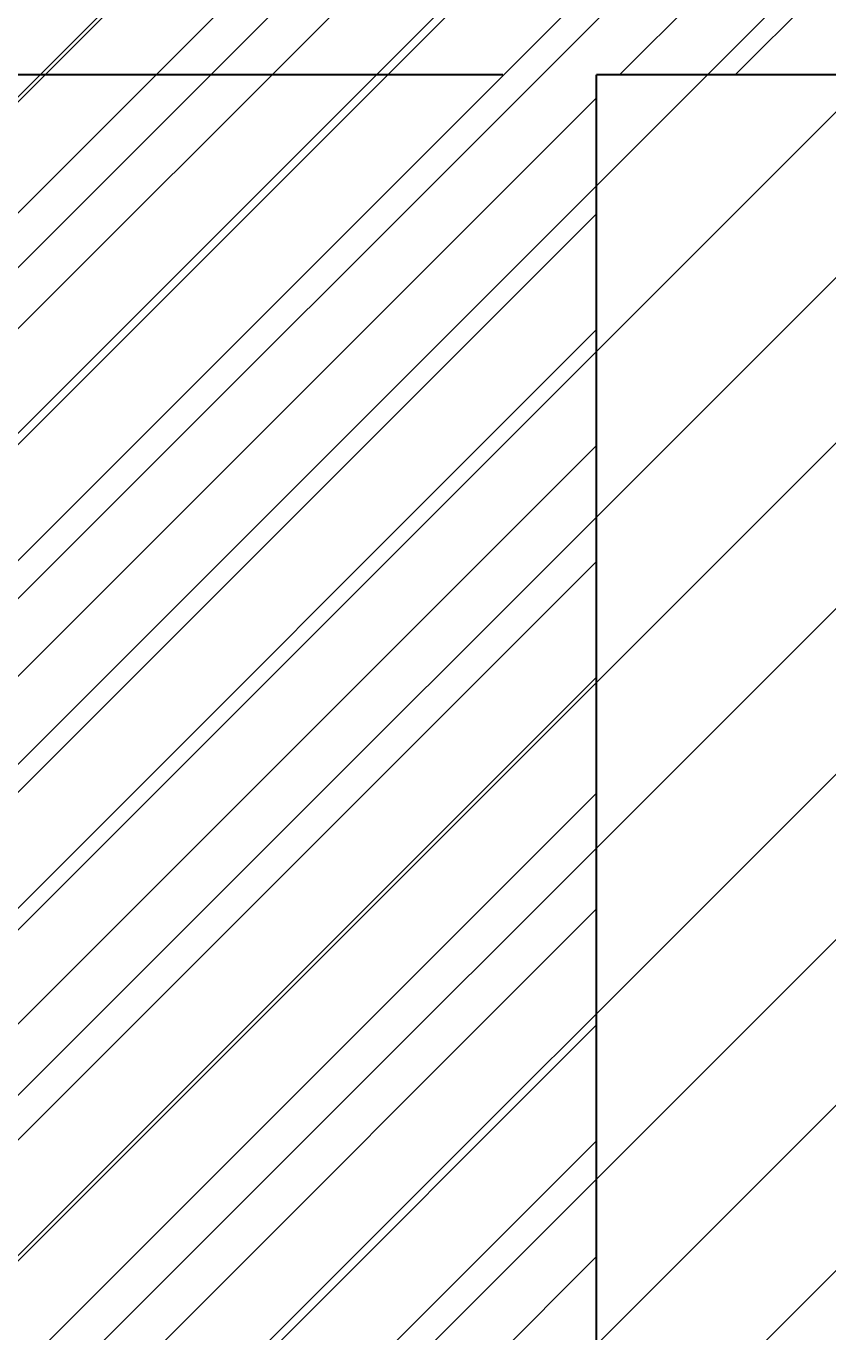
# Model space of a CAD drawing. Header units: millimetres. Extents: x 0 to 16408, y 0 to 11536.
# Drawn here: x 10865 to 11293, y 4715 to 5412 of the extents above; entities that cross this region are included whole.
import ezdxf

# ---------------------------------------------------------------- set-up
doc = ezdxf.new("R2010")
doc.units = ezdxf.units.MM
doc.header["$MEASUREMENT"] = 0
doc.linetypes.add('HIDDEN', pattern=[9.525, 6.35, -3.175])
doc.layers.get('0').update_dxf_attribs({"lineweight": 25})
for name, color, linetype, lineweight in [('D', 3, 'Continuous', 13), ('DIM', 3, 'Continuous', 9), ('H', 2, 'HIDDEN', 15)]:
    doc.layers.add(name, color=color, linetype=linetype, lineweight=lineweight)
doc.styles.add('STU25', font='isocp2.shx')
doc.dimstyles.new('STU25', dxfattribs={"dimscale": 50, "dimtxt": 2.5, "dimasz": 2, "dimexe": 0.6, "dimexo": 1, "dimgap": 1, "dimtad": 1, "dimdsep": 46, "dimtxsty": 'STU25', "dimcen": 2, "dimazin": 2, "dimtfac": 1, "dimtmove": 0, "dimatfit": 3, "dimfxl": 0, "dimtolj": 1, "dimtzin": 0, "dimarcsym": 0})

# ---------------------------------------------------------------- blocks, each defined once
blk = doc.blocks.new('*D20')
at = {"layer": 'D', "color": 0, "lineweight": -2}
for p, q in [((11119.33, 5386.07), (9893.54, 5386.07)), ((9923.54, 5286.07), (9923.54, 3413.07)), ((10688.55, 3313.07), (9893.54, 3313.07))]:
    blk.add_line(p, q, dxfattribs=at)
at = {"layer": 'D', "color": 0}
for points in [[(9940.2, 5286.07), (9906.87, 5286.07), (9923.54, 5386.07)], [(9906.87, 3413.07), (9940.2, 3413.07), (9923.54, 3313.07)]]:
    blk.add_solid(points, dxfattribs=at)
at = {"layer": 'Defpoints', "color": 0}
for p in [(11169.33, 5386.07), (9923.54, 3313.07), (10738.55, 3313.07)]:
    blk.add_point(p, dxfattribs=at)
at = {"layer": 'D', "color": 0, "insert": (9811.04, 4349.57), "char_height": 125, "attachment_point": 5, "rotation": 90, "style": 'STU25'}
blk.add_mtext('\\A1;2073', dxfattribs=at)

msp = doc.modelspace()

# ---------------------------------------------------------------- hatches: boundary and pattern name
at = {"layer": 'DIM'}
h = msp.add_hatch(dxfattribs=at)
h.set_pattern_fill('ANSI31', color=256, scale=350, style=0)
h.set_pattern_definition([(45, (-19163.366, -2190.005), (-30.93592, 30.93592), [])])
h.paths.add_polyline_path([(11169.331, 5386.066), (11169.331, 3313.066), (10738.546, 3313.066), (10738.546, 5100.001), (10069.331, 5100.001), (10069.331, 6563.066), (14009.331, 6563.066), (14009.331, 5100.001), (13340.115, 5100.001), (13340.115, 3313.066), (12909.331, 3313.066), (12909.331, 5386.066)])
edge = h.paths.add_edge_path(flags=16)
edge.add_line((12909.331, 3336.066), (12909.331, 3313.066))
edge.add_line((11169.331, 3336.066), (11169.331, 3313.066))
at = {"layer": 'H', "ltscale": 5}
h = msp.add_hatch(dxfattribs=at)
h.set_pattern_fill('ANSI31', color=256, scale=500, style=0)
h.set_pattern_definition([(45, (5319.3, 20778.49), (-44.19417, 44.19417), [])])
edge = h.paths.add_edge_path(flags=16)
edge.add_line((14059.331, 6563.066), (14009.331, 6563.066))
edge.add_line((14059.331, 6563.066), (14009.331, 6563.066))
edge = h.paths.add_edge_path()
edge.add_line((14059.331, 6563.066), (14009.331, 6563.066))
edge.add_line((14059.331, 6563.066), (14009.331, 6563.066))
edge.add_line((10069.331, 3313.066), (10069.331, 6563.066))
edge.add_line((10019.331, 3263.066), (10019.331, 6563.066))
edge.add_line((10069.331, 3313.066), (14009.331, 3313.066))
edge.add_line((10019.331, 3263.066), (14059.331, 3263.066))
edge.add_line((14059.331, 6563.066), (14009.331, 6563.066))
edge.add_line((14009.331, 5313.066), (14009.331, 5323.066))
edge.add_line((14009.331, 3313.066), (14009.331, 6563.066))
edge.add_line((14059.331, 3263.066), (14059.331, 6563.066))

# ---------------------------------------------------------------- linework, layer by layer
for p in [(11749.331, 5386.066), (11169.331, 3686.066)]:
    msp.add_line(p, (11169.331, 5386.066))

# ---------------------------------------------------------------- dimensions: what is measured, and where the dimension line sits
at = {"layer": 'D'}
dim = msp.add_linear_dim(base=(9923.538, 3313.066), p1=(11169.331, 5386.066), p2=(10738.546, 3313.066), angle=90, dimstyle='STU25', dxfattribs=at)
dim.commit()
dim.dimension.update_dxf_attribs({"geometry": '*D20', "text_midpoint": (9923.538, 4349.566), "dimtype": 160})

doc.saveas('drawing.dxf')
